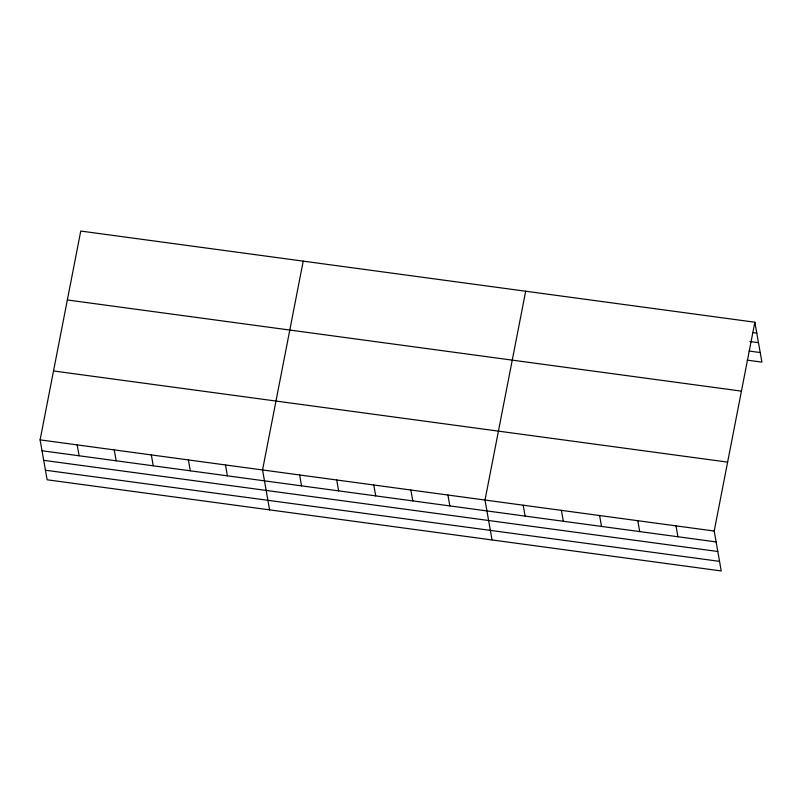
<?xml version="1.0" encoding="UTF-8"?>
<svg xmlns="http://www.w3.org/2000/svg" width="802" height="802" viewBox="0 0 802 802"><rect width="100%" height="100%" fill="white"/><g stroke="black" fill="none" stroke-linecap="round" stroke-linejoin="round"><path stroke-width="1.2" d="M754.862 322.214L714.201 531.034L721.239 570.944L47.138 479.786L40.1 439.877L80.761 231.056L754.862 322.214L761.9 362.123L747.113 360.118M303.216 261.131L262.555 469.962L269.592 509.871M525.671 291.216L485.01 500.047L492.047 539.957M753.088 332.599L756.777 333.091M749.85 341.512L758.471 342.675M749.118 351.045L760.216 352.539M67.348 299.968L741.449 391.125M53.523 370.965L727.614 462.122M40.1 439.877L714.201 531.034M42.015 450.764L716.116 541.921M43.709 460.338L717.81 551.495M45.443 470.213L719.544 561.37M676.006 525.871L677.921 536.759M637.801 520.709L639.725 531.586M599.605 515.546L601.52 526.423M561.4 510.373L563.325 521.26M523.205 505.21L525.12 516.087M447.927 495.034L449.852 505.912M410.855 490.012L412.769 500.899M373.782 484.999L375.697 495.887M336.7 479.987L338.624 490.874M299.627 474.974L301.552 485.862M225.482 464.949L227.397 475.827M188.4 459.937L190.325 470.814M151.327 454.924L153.242 465.802M114.255 449.902L116.17 460.789M77.172 444.889L79.097 455.777"/></g></svg>
